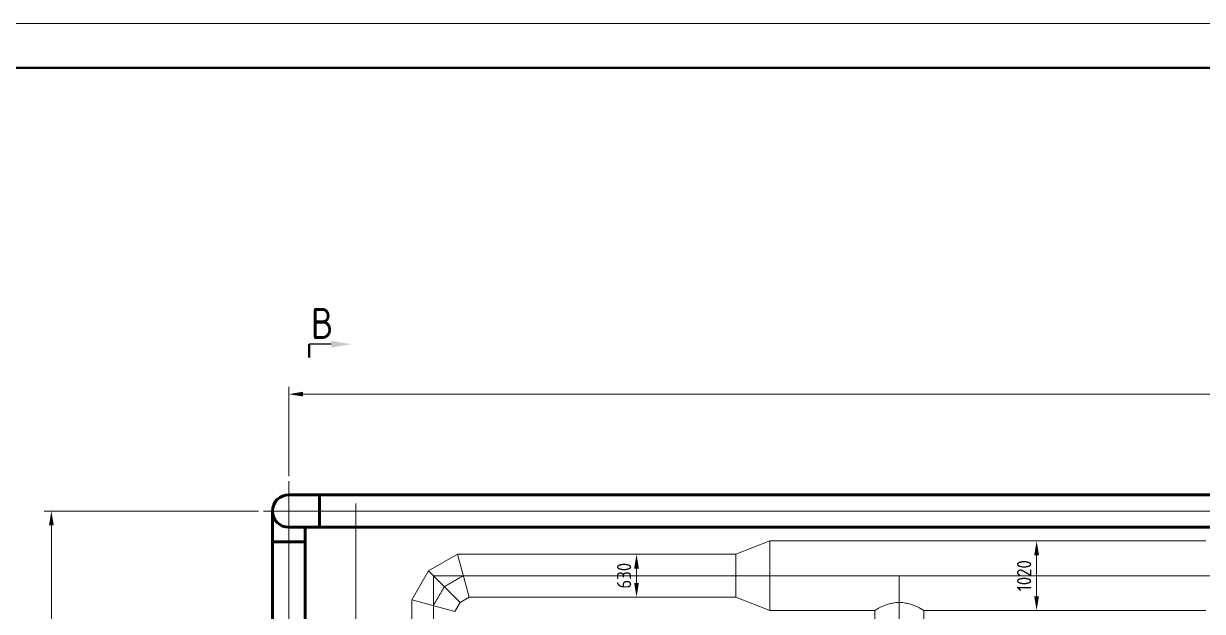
# Model space of a CAD drawing. Header units: millimetres. Extents: x -11969 to 47316, y 514 to 81306.
# Drawn here: x 1435 to 18740, y 30500 to 39124 of the extents above; entities that cross this region are included whole.
import ezdxf

# ---------------------------------------------------------------- set-up
doc = ezdxf.new("R2010")
doc.units = ezdxf.units.MM
doc.linetypes.add('CENTER', pattern=[2, 1.25, -0.25, 0.25, -0.25])
for name, color, linetype, lineweight in [('BIAOZHU', 3, 'Continuous', 25), ('gas', 2, 'Continuous', 50), ('SHI', 7, 'Continuous', 40), ('SW', 8, 'Continuous', 20), ('WEN', 3, 'Continuous', 20), ('XI', 2, 'Continuous', 20), ('ZHONG', 1, 'CENTER', 20)]:
    doc.layers.add(name, color=color, linetype=linetype, lineweight=lineweight)
doc.styles.add('GB', font='gbenor.shx', dxfattribs={"bigfont": 'gbcbig.shx'})
doc.dimstyles.new('ISO-60', dxfattribs={"dimscale": 60, "dimtxt": 3.5, "dimasz": 3.5, "dimexe": 1.8, "dimexo": 1.25, "dimgap": 1.3, "dimtad": 1, "dimrnd": 1, "dimdsep": 46, "dimtxsty": 'GB', "dimcen": 0, "dimclrd": 3, "dimclre": 3, "dimclrt": 256, "dimadec": 0, "dimazin": 0, "dimtfac": 1, "dimtix": 1, "dimtmove": 0, "dimatfit": 3, "dimldrblk": 'DOTSMALL', "dimfxl": 0, "dimlwd": 20, "dimlwe": 20, "dimarcsym": 0})

# ---------------------------------------------------------------- blocks, each defined once
blk = doc.blocks.new('gas-master-1')
for p, q in [((4105, 9415), (4605, 9610)), ((4605, 9610), (11005, 9610)), ((4605, 9610), (4605, 8590)), ((-405, 9170), (20, 9415)), ((20, 9415), (4105, 9415)), ((189, 8785), (20, 9415)), ((4105, 9415), (4105, 8785)), ((-650, 8745), (-405, 9170)), ((56, 8709), (-405, 9170)), ((-650, 8745), (-20, 8576)), ((-650, 1452), (-650, 8745)), ((-20, 8576), (56, 8709)), ((56, 8709), (189, 8785)), ((189, 8785), (4105, 8785)), ((4105, 8785), (4605, 8590)), ((4605, 8590), (6145, 8590)), ((6145, 8590), (6145, 1469)), ((6865, 8590), (6865, 1469)), ((6865, 8590), (11005, 8590))]:
    blk.add_line(p, q)
blk.add_lwpolyline([(6145, 8590, -0.001322), (6154, 8596, -0.004553), (6157, 8597, -0.000601), (6184, 8612, -0.001638), (6193, 8617, -0.009751), (6211, 8627, -0.004513), (6250, 8646, -0.015257), (6278, 8658, -0.009146), (6325, 8676, -0.021518), (6362, 8687, -0.01614), (6412, 8699, -0.025577), (6456, 8705, -0.023379), (6505, 8708, -0.023379), (6554, 8705, -0.025577), (6598, 8699, -0.01614), (6648, 8687, -0.021518), (6685, 8676, -0.009146), (6732, 8658, -0.015257), (6760, 8646, -0.004513), (6799, 8627, -0.009751), (6817, 8617, -0.001638), (6826, 8612, -0.000601), (6853, 8597, -0.004553), (6856, 8596, -0.001322), (6865, 8590)], format="xyb")
at = {"layer": 'ZHONG'}
for p, q in [((-335, 9100), (28756, 9100)), ((-335, -6351), (-335, 9100)), ((-335, 9100), (30273, 9100)), ((-174, 8939), (104, 9100)), ((6505, 9100), (6505, -5991)), ((-335, 8661), (-174, 8939))]:
    blk.add_line(p, q, dxfattribs=at)
blk = doc.blocks.new('剖切箭头(上右)')
at = {"layer": 'BIAOZHU'}
blk.add_line((5, 0), (0, 0), dxfattribs=at)
blk.add_solid([(5, 0.75), (5, -0.75), (9.5, 0)], dxfattribs=at)
at = {"layer": 'SHI'}
blk.add_line((0, 0), (0, -3), dxfattribs=at)
at = {"layer": 'BIAOZHU', "style": 'GB', "flags": 8}
blk.add_attdef('A', (0.41, 1.2), '', height=7, dxfattribs=at)
blk = doc.blocks.new('*D59')
at = {"layer": 'Defpoints', "color": 0}
for p in [(16208, 31534), (16306, 31534), (16208, 30514)]:
    blk.add_point(p, dxfattribs=at)
at = {"layer": 'WEN', "color": 3, "lineweight": 20}
for p, q in [((16283, 31534), (16414, 31534)), ((16306, 30724), (16306, 31324)), ((16283, 30514), (16414, 30514))]:
    blk.add_line(p, q, dxfattribs=at)
at = {"layer": 'WEN', "color": 3}
for points in [[(16271, 31324), (16341, 31324), (16306, 31534)], [(16271, 30724), (16341, 30724), (16306, 30514)]]:
    blk.add_solid(points, dxfattribs=at)
at = {"layer": 'WEN', "insert": (16123, 31024), "char_height": 210, "attachment_point": 5, "rotation": 90, "style": 'GB'}
blk.add_mtext('1020', dxfattribs=at)
blk = doc.blocks.new('_DotSmall')
at = {"color": 0, "linetype": 'ByBlock', "const_width": 0.5}
blk.add_lwpolyline([(-0.0625, 0, 1), (0.0625, 0, 1)], format="xyb", close=True, dxfattribs=at)
blk = doc.blocks.new('*D66')
at = {"layer": 'Defpoints', "color": 0}
for p in [(10433, 31339), (10433, 31339), (10433, 30709)]:
    blk.add_point(p, dxfattribs=at)
at = {"layer": 'WEN', "color": 3, "lineweight": 20}
for p, q in [((10358, 31339), (10325, 31339)), ((10433, 30919), (10433, 31129)), ((10358, 30709), (10325, 30709))]:
    blk.add_line(p, q, dxfattribs=at)
at = {"layer": 'WEN', "color": 3}
for points in [[(10398, 31129), (10468, 31129), (10433, 31339)], [(10398, 30919), (10468, 30919), (10433, 30709)]]:
    blk.add_solid(points, dxfattribs=at)
at = {"layer": 'WEN', "insert": (10250, 31024), "char_height": 210, "attachment_point": 5, "rotation": 90, "style": 'GB'}
blk.add_mtext('630', dxfattribs=at)
blk = doc.blocks.new('*D94')
at = {"layer": 'BIAOZHU', "color": 3, "lineweight": 20}
for p, q in [((5329, 32487), (5329, 33796)), ((36541, 32287), (36541, 33796)), ((36331, 33688), (5539, 33688))]:
    blk.add_line(p, q, dxfattribs=at)
at = {"layer": 'BIAOZHU', "color": 3}
for points in [[(5539, 33723), (5539, 33653), (5329, 33688)], [(36331, 33723), (36331, 33653), (36541, 33688)]]:
    blk.add_solid(points, dxfattribs=at)
at = {"layer": 'Defpoints', "color": 0}
for p in [(5329, 33688), (5329, 32412), (36541, 32212)]:
    blk.add_point(p, dxfattribs=at)
at = {"layer": 'BIAOZHU', "insert": (20935, 33871), "char_height": 210, "attachment_point": 5, "style": 'GB'}
blk.add_mtext('31213', dxfattribs=at)
blk = doc.blocks.new('*D95')
at = {"layer": 'BIAOZHU', "color": 3, "lineweight": 20}
for p, q in [((4884, 31973), (1735, 31973)), ((1843, 17124), (1843, 31763)), ((5015, 16914), (1735, 16914))]:
    blk.add_line(p, q, dxfattribs=at)
at = {"layer": 'BIAOZHU', "color": 3}
for points in [[(1808, 31763), (1878, 31763), (1843, 31973)], [(1808, 17124), (1878, 17124), (1843, 16914)]]:
    blk.add_solid(points, dxfattribs=at)
at = {"layer": 'Defpoints', "color": 0}
for p in [(1843, 31973), (4959, 31973), (5090, 16914)]:
    blk.add_point(p, dxfattribs=at)
at = {"layer": 'BIAOZHU', "insert": (1660, 24444), "char_height": 210, "attachment_point": 5, "rotation": 90, "style": 'GB'}
blk.add_mtext('15059', dxfattribs=at)

msp = doc.modelspace()

# ---------------------------------------------------------------- linework, layer by layer
at = {"layer": 'gas'}
for p, q in [((5328.652, 32212.073), (5778.652, 32212.073)), ((5778.652, 32212.073), (36541.178, 32212.073)), ((5778.652, 32212.073), (5778.652, 31734.073)), ((5089.652, 31973.073), (5089.652, 31523.073)), ((5328.652, 31734.073), (5778.652, 31734.073)), ((5567.652, 31734.073), (5567.652, 31523.073)), ((5778.652, 31734.073), (36541.178, 31734.073)), ((5089.652, 31523.073), (5089.652, 16914.073)), ((5567.652, 31523.073), (5089.652, 31523.073)), ((5567.652, 31523.073), (5567.652, 16914.073))]:
    msp.add_line(p, q, dxfattribs=at)
msp.add_arc((5328.652, 31973.073), 239, 90, 270, dxfattribs=at)
at = {"layer": 'SHI'}
msp.add_lwpolyline([(-5724.074, 1164.42), (46665.926, 1164.42), (46665.926, 38474.42), (-5724.074, 38474.42)], close=True, dxfattribs=at)
at = {"layer": 'XI'}
msp.add_lwpolyline([(-7349.074, 514.42), (47315.926, 514.42), (47315.926, 39124.42), (-7349.074, 39124.42)], close=True, dxfattribs=at)
at = {"layer": 'ZHONG'}
for p, q in [((5328.652, 12116.534), (5328.652, 32412.25)), ((6312.652, 32081.94), (6312.652, 10276.687)), ((4958.77, 31973.073), (36541.178, 31973.073))]:
    msp.add_line(p, q, dxfattribs=at)

# ---------------------------------------------------------------- block references
ref = msp.add_blockref('剖切箭头(上右)', (5627.488, 34420.52), dxfattribs=dict(xscale=65, yscale=65, zscale=65))
ref.add_attrib('A', 'B', (5653.963, 34498.772), dxfattribs={"layer": 'BIAOZHU', "height": 455, "style": 'GB'})
at = {"layer": 'SW'}
msp.add_blockref('gas-master-1', (7785.654, 21924.073), dxfattribs=at)

# ---------------------------------------------------------------- dimensions: what is measured, and where the dimension line sits
at = {"layer": 'BIAOZHU'}
dim = msp.add_linear_dim(base=(5328.652, 33688.403), p1=(36541.178, 32212.073), p2=(5328.652, 32412.25), dimstyle='ISO-60', dxfattribs=at)
dim.commit()
dim.dimension.update_dxf_attribs({"geometry": '*D94', "text_midpoint": (20934.915, 33871.403)})
dim = msp.add_linear_dim(base=(1843.371, 31973.073), p1=(5089.652, 16914.073), p2=(4958.77, 31973.073), angle=90, dimstyle='ISO-60', dxfattribs=at)
dim.commit()
dim.dimension.update_dxf_attribs({"geometry": '*D95', "text_midpoint": (1660.371, 24443.573)})
at = {"layer": 'WEN'}
for base, p1, p2, picture, middle in [((16306.439, 31534.073), (16208.473, 30514.073), (16208.473, 31534.073), '*D59', (16123.439, 31024.073)), ((10433.154, 31339.073), (10433.154, 30709.073), (10433.154, 31339.073), '*D66', (10250.154, 31024.073))]:
    dim = msp.add_linear_dim(base=base, p1=p1, p2=p2, angle=90, dimstyle='ISO-60', dxfattribs=at)
    dim.commit()
    dim.dimension.update_dxf_attribs({"geometry": picture, "text_midpoint": middle})

doc.saveas('drawing.dxf')
